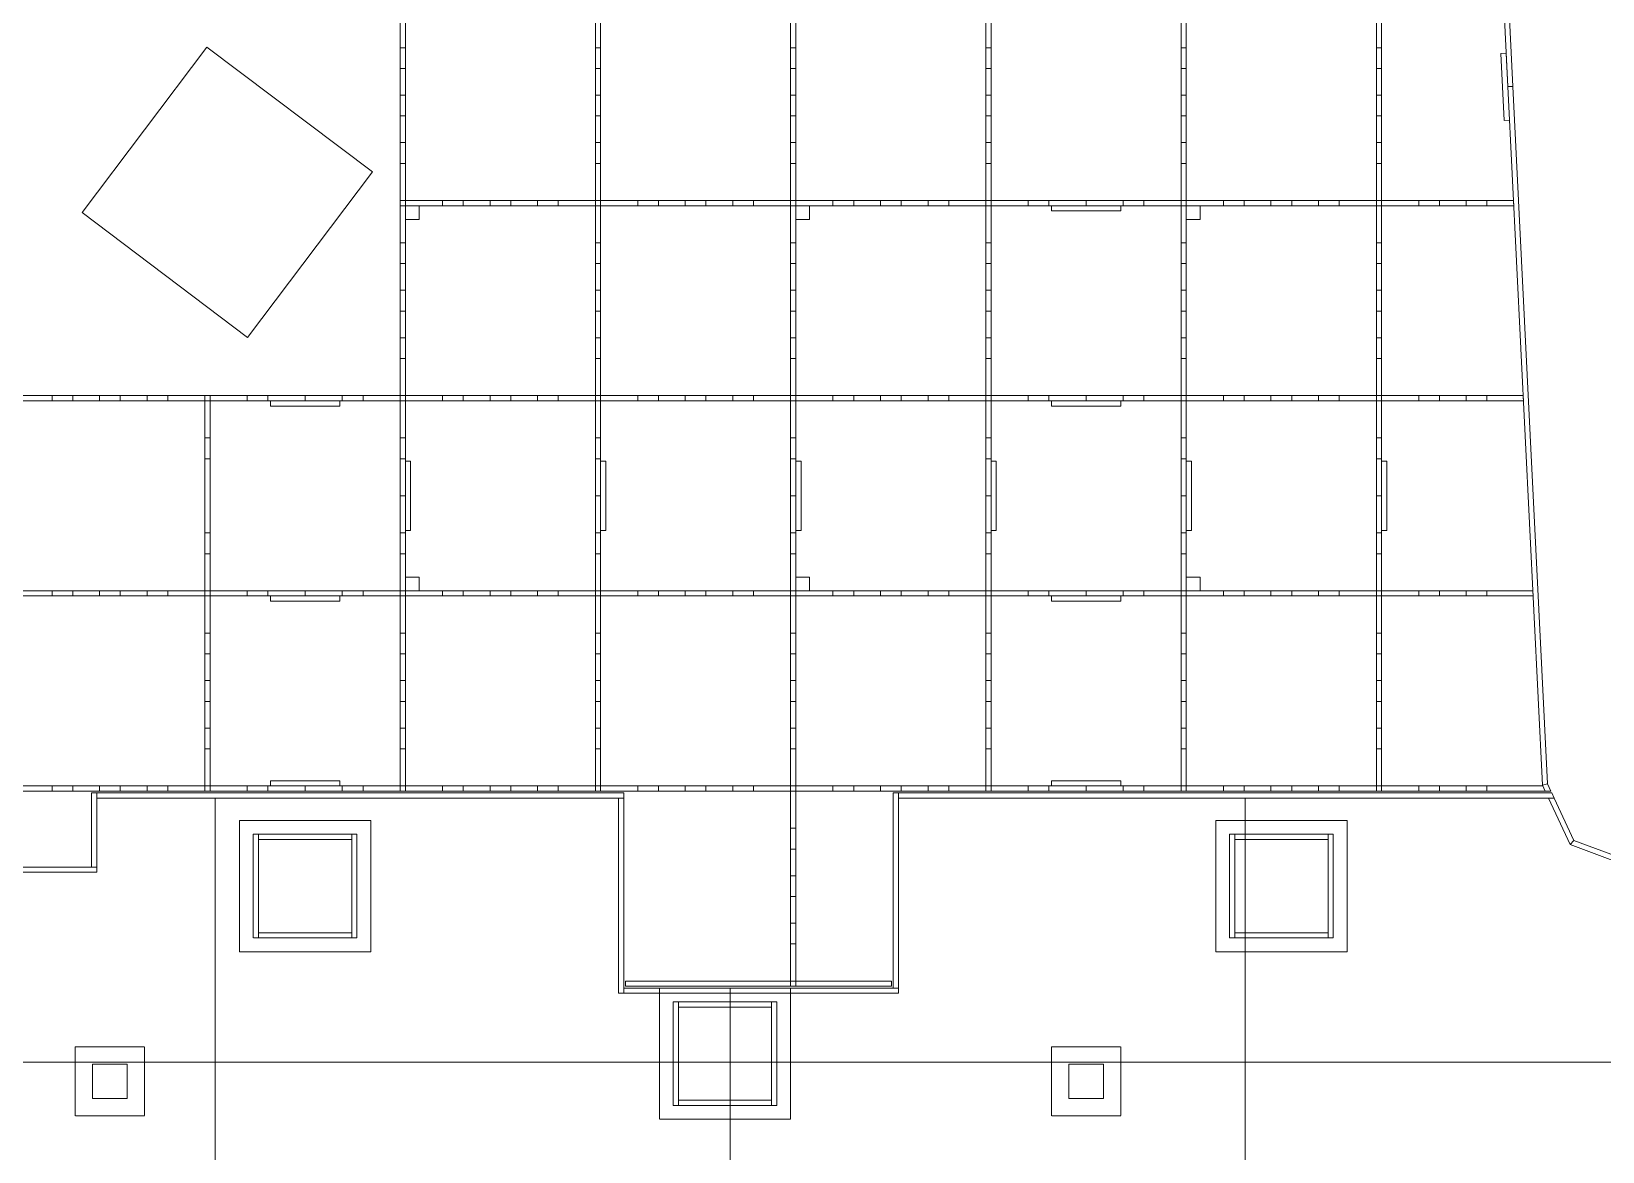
# Model space of a CAD drawing. Header units: millimetres. Extents: x -20225 to 19535, y -17853 to 10707.
# Drawn here: x -6630 to -2083, y 1406 to 4649 of the extents above; entities that cross this region are included whole.
import ezdxf

# ---------------------------------------------------------------- set-up
doc = ezdxf.new("R2010")
doc.units = ezdxf.units.MM
doc.linetypes.add('HIDDEN', pattern=[1.905, 1.27, -0.635])

msp = doc.modelspace()

# ---------------------------------------------------------------- linework, layer by layer
at = {"linetype": 'Continuous', "lineweight": 15}
for p, q in [((-2357.7, 4489.4), (-2457.6, 6505)), ((-2342.8, 4490.2), (-2442.8, 6509.6)), ((-5563, 4709.7), (-5563, 4159.7)), ((-5548, 4159.7), (-5548, 4709.7)), ((-4998, 4709.7), (-4998, 4159.7)), ((-4983, 4159.7), (-4983, 4709.7)), ((-4433, 4709.7), (-4433, 4159.7)), ((-4418, 4159.7), (-4418, 4709.7)), ((-3868, 4709.7), (-3868, 4159.7)), ((-3853, 4159.7), (-3853, 4709.7)), ((-3303, 4709.7), (-3303, 4159.7)), ((-3288, 4159.7), (-3288, 4709.7)), ((-2738, 4709.7), (-2738, 4159.7)), ((-2723, 4159.7), (-2723, 4709.7)), ((-6122.1, 4603.8), (-6483.6, 4124.9)), ((-5643.2, 4242.4), (-6122.1, 4603.8)), ((-2362.5, 4586.3), (-2377.5, 4585.5)), ((-2377.5, 4585.5), (-2367.9, 4391.8)), ((-2353, 4392.5), (-2362.5, 4586.3)), ((-2342.8, 4490.2), (-2357.7, 4489.4)), ((-2257.6, 2467.1), (-2357.7, 4489.4)), ((-2242.8, 2470.7), (-2342.8, 4490.2)), ((-2367.9, 4391.8), (-2353, 4392.5)), ((-6004.6, 3763.5), (-5643.2, 4242.4)), ((-5548, 4159.7), (-5563, 4159.7)), ((-5563, 4144.7), (-5563, 4159.7)), ((-3853, 4159.7), (-5563, 4159.7)), ((-5563, 4144.7), (-5548, 4144.7)), ((-5563, 4144.7), (-5563, 3594.7)), ((-5563, 4144.7), (-3853, 4144.7)), ((-5548, 3594.7), (-5548, 4144.7)), ((-5548, 4144.7), (-5548, 4104.7)), ((-5508, 4144.7), (-5548, 4144.7)), ((-5508, 4104.7), (-5508, 4144.7)), ((-4983, 4159.7), (-4998, 4159.7)), ((-4998, 4144.7), (-4983, 4144.7)), ((-4998, 4144.7), (-4998, 3594.7)), ((-4983, 3594.7), (-4983, 4144.7)), ((-4418, 4159.7), (-4433, 4159.7)), ((-4433, 4144.7), (-4433, 3594.7)), ((-4433, 4144.7), (-4418, 4144.7)), ((-4418, 3594.7), (-4418, 4144.7)), ((-4418, 4144.7), (-4418, 4104.7)), ((-4378, 4144.7), (-4418, 4144.7)), ((-4378, 4104.7), (-4378, 4144.7)), ((-3853, 4159.7), (-3868, 4159.7)), ((-3868, 4144.7), (-3868, 3594.7)), ((-3868, 4144.7), (-3853, 4144.7)), ((-3853, 4144.7), (-3853, 4159.7)), ((-3578, 4159.7), (-3853, 4159.7)), ((-3853, 4144.7), (-3578, 4144.7)), ((-3853, 3594.7), (-3853, 4144.7)), ((-3478, 4144.7), (-3678, 4144.7)), ((-3678, 4144.7), (-3678, 4129.7)), ((-3578, 4159.7), (-3578, 4144.7)), ((-2341.4, 4159.7), (-3578, 4159.7)), ((-3578, 4144.7), (-2340.7, 4144.7)), ((-3478, 4129.7), (-3478, 4144.7)), ((-3288, 4159.7), (-3303, 4159.7)), ((-3303, 4144.7), (-3288, 4144.7)), ((-3303, 4144.7), (-3303, 3594.7)), ((-3248, 4144.7), (-3288, 4144.7)), ((-3288, 4144.7), (-3288, 4104.7)), ((-3288, 3594.7), (-3288, 4144.7)), ((-3248, 4104.7), (-3248, 4144.7)), ((-2723, 4159.7), (-2738, 4159.7)), ((-2738, 4144.7), (-2723, 4144.7)), ((-2738, 4144.7), (-2738, 3594.7)), ((-2723, 3594.7), (-2723, 4144.7)), ((-2340.7, 4144.7), (-2341.4, 4159.7)), ((-6483.6, 4124.9), (-6004.6, 3763.5)), ((-5548, 4104.7), (-5508, 4104.7)), ((-4418, 4104.7), (-4378, 4104.7)), ((-3678, 4129.7), (-3478, 4129.7)), ((-3288, 4104.7), (-3248, 4104.7)), ((-5838, 3594.7), (-7548.3, 3594.7)), ((-5838, 3594.7), (-5838, 3579.7)), ((-3853, 3594.7), (-5838, 3594.7)), ((-5548, 3594.7), (-5563, 3594.7)), ((-4983, 3594.7), (-4998, 3594.7)), ((-4418, 3594.7), (-4433, 3594.7)), ((-3853, 3594.7), (-3868, 3594.7)), ((-3578, 3594.7), (-3853, 3594.7)), ((-3853, 3594.7), (-3853, 3579.7)), ((-3578, 3579.7), (-3578, 3594.7)), ((-2313.4, 3594.7), (-3578, 3594.7)), ((-3288, 3594.7), (-3303, 3594.7)), ((-2723, 3594.7), (-2738, 3594.7)), ((-2312.7, 3579.7), (-2313.4, 3594.7)), ((-7554.3, 3579.7), (-5838, 3579.7)), ((-6128, 3579.7), (-6113, 3579.7)), ((-6128, 3579.7), (-6128, 3029.7)), ((-6113, 3029.7), (-6113, 3579.7)), ((-5738, 3579.7), (-5938, 3579.7)), ((-5938, 3579.7), (-5938, 3564.7)), ((-5938, 3564.7), (-5738, 3564.7)), ((-5838, 3579.7), (-3853, 3579.7)), ((-5738, 3564.7), (-5738, 3579.7)), ((-5563, 3579.7), (-5548, 3579.7)), ((-5563, 3579.7), (-5563, 3304.7)), ((-5548, 3304.7), (-5548, 3579.7)), ((-4998, 3579.7), (-4983, 3579.7)), ((-4998, 3579.7), (-4998, 3304.7)), ((-4983, 3304.7), (-4983, 3579.7)), ((-4433, 3579.7), (-4433, 3304.7)), ((-4433, 3579.7), (-4418, 3579.7)), ((-4418, 3304.7), (-4418, 3579.7)), ((-3868, 3579.7), (-3868, 3304.7)), ((-3868, 3579.7), (-3853, 3579.7)), ((-3853, 3579.7), (-3578, 3579.7)), ((-3853, 3404.7), (-3853, 3579.7)), ((-3678, 3579.7), (-3678, 3564.7)), ((-3478, 3579.7), (-3678, 3579.7)), ((-3678, 3564.7), (-3478, 3564.7)), ((-3578, 3579.7), (-2312.7, 3579.7)), ((-3478, 3564.7), (-3478, 3579.7)), ((-3303, 3579.7), (-3288, 3579.7)), ((-3303, 3579.7), (-3303, 3304.7)), ((-3288, 3304.7), (-3288, 3579.7)), ((-2738, 3579.7), (-2723, 3579.7)), ((-2738, 3579.7), (-2738, 3304.7)), ((-2723, 3304.7), (-2723, 3579.7)), ((-5533, 3404.7), (-5548, 3404.7)), ((-5548, 3404.7), (-5548, 3204.7)), ((-5533, 3204.7), (-5533, 3404.7)), ((-4968, 3404.7), (-4983, 3404.7)), ((-4983, 3404.7), (-4983, 3204.7)), ((-4968, 3204.7), (-4968, 3404.7)), ((-4403, 3404.7), (-4418, 3404.7)), ((-4418, 3404.7), (-4418, 3204.7)), ((-4403, 3204.7), (-4403, 3404.7)), ((-3838, 3404.7), (-3853, 3404.7)), ((-3853, 3404.7), (-3853, 3204.7)), ((-3838, 3204.7), (-3838, 3404.7)), ((-3273, 3404.7), (-3288, 3404.7)), ((-3288, 3404.7), (-3288, 3204.7)), ((-3273, 3204.7), (-3273, 3404.7)), ((-2708, 3404.7), (-2723, 3404.7)), ((-2723, 3404.7), (-2723, 3204.7)), ((-2708, 3204.7), (-2708, 3404.7)), ((-5563, 3304.7), (-5548, 3304.7)), ((-5563, 3304.7), (-5563, 3029.7)), ((-5548, 3029.7), (-5548, 3304.7)), ((-4998, 3304.7), (-4983, 3304.7)), ((-4998, 3304.7), (-4998, 3029.7)), ((-4983, 3029.7), (-4983, 3304.7)), ((-4433, 3304.7), (-4418, 3304.7)), ((-4433, 3304.7), (-4433, 3029.7)), ((-4418, 3029.7), (-4418, 3304.7)), ((-3868, 3304.7), (-3853, 3304.7)), ((-3868, 3304.7), (-3868, 3029.7)), ((-3288, 3304.7), (-3303, 3304.7)), ((-3303, 3304.7), (-3303, 3029.7)), ((-3288, 3029.7), (-3288, 3304.7)), ((-2723, 3304.7), (-2738, 3304.7)), ((-2738, 3304.7), (-2738, 3029.7)), ((-2723, 3029.7), (-2723, 3304.7)), ((-5548, 3204.7), (-5533, 3204.7)), ((-4983, 3204.7), (-4968, 3204.7)), ((-4418, 3204.7), (-4403, 3204.7)), ((-3853, 3204.7), (-3838, 3204.7)), ((-3853, 3029.7), (-3853, 3204.7)), ((-3288, 3204.7), (-3273, 3204.7)), ((-2723, 3204.7), (-2708, 3204.7)), ((-5508, 3069.7), (-5548, 3069.7)), ((-5548, 3069.7), (-5548, 3029.7)), ((-5508, 3029.7), (-5508, 3069.7)), ((-4378, 3069.7), (-4418, 3069.7)), ((-4418, 3069.7), (-4418, 3029.7)), ((-4378, 3029.7), (-4378, 3069.7)), ((-3248, 3069.7), (-3288, 3069.7)), ((-3288, 3069.7), (-3288, 3029.7)), ((-3248, 3029.7), (-3248, 3069.7)), ((-5838, 3029.7), (-8098, 3029.7)), ((-8098, 3014.7), (-5838, 3014.7)), ((-6113, 3029.7), (-6128, 3029.7)), ((-6128, 3014.7), (-6128, 2464.7)), ((-6128, 3014.7), (-6113, 3014.7)), ((-6113, 2464.7), (-6113, 3014.7)), ((-5738, 3014.7), (-5938, 3014.7)), ((-5938, 3014.7), (-5938, 2999.7)), ((-5838, 3029.7), (-5838, 3014.7)), ((-3853, 3029.7), (-5838, 3029.7)), ((-5838, 3014.7), (-3853, 3014.7)), ((-5738, 2999.7), (-5738, 3014.7)), ((-5548, 3029.7), (-5563, 3029.7)), ((-5563, 3014.7), (-5563, 2464.7)), ((-5563, 3014.7), (-5548, 3014.7)), ((-5548, 3029.7), (-5508, 3029.7)), ((-5548, 2464.7), (-5548, 3014.7)), ((-4983, 3029.7), (-4998, 3029.7)), ((-4998, 3014.7), (-4998, 2464.7)), ((-4998, 3014.7), (-4983, 3014.7)), ((-4983, 2464.7), (-4983, 3014.7)), ((-4418, 3029.7), (-4433, 3029.7)), ((-4433, 3014.7), (-4418, 3014.7)), ((-4433, 3014.7), (-4433, 2464.7)), ((-4418, 3029.7), (-4378, 3029.7)), ((-4418, 2464.7), (-4418, 3014.7)), ((-3853, 3029.7), (-3868, 3029.7)), ((-3868, 3014.7), (-3853, 3014.7)), ((-3868, 3014.7), (-3868, 2464.7)), ((-3853, 3014.7), (-3853, 3029.7)), ((-3578, 3029.7), (-3853, 3029.7)), ((-3853, 3014.7), (-3578, 3014.7)), ((-3853, 2464.7), (-3853, 3014.7)), ((-3478, 3014.7), (-3678, 3014.7)), ((-3678, 3014.7), (-3678, 2999.7)), ((-3578, 3029.7), (-3578, 3014.7)), ((-2285.5, 3029.7), (-3578, 3029.7)), ((-3578, 3014.7), (-2284.7, 3014.7)), ((-3478, 2999.7), (-3478, 3014.7)), ((-3288, 3029.7), (-3303, 3029.7)), ((-3303, 3014.7), (-3288, 3014.7)), ((-3303, 3014.7), (-3303, 2464.7)), ((-3288, 3029.7), (-3248, 3029.7)), ((-3288, 2464.7), (-3288, 3014.7)), ((-2723, 3029.7), (-2738, 3029.7)), ((-2738, 3014.7), (-2738, 2464.7)), ((-2738, 3014.7), (-2723, 3014.7)), ((-2723, 2464.7), (-2723, 3014.7)), ((-2284.7, 3014.7), (-2285.5, 3029.7)), ((-5938, 2999.7), (-5738, 2999.7)), ((-3678, 2999.7), (-3478, 2999.7)), ((-5838, 2464.7), (-8003, 2464.7)), ((-6113, 2464.7), (-6128, 2464.7)), ((-5738, 2479.7), (-5938, 2479.7)), ((-5938, 2479.7), (-5938, 2464.7)), ((-5938, 2464.7), (-5738, 2464.7)), ((-5838, 2464.7), (-5838, 2449.7)), ((-3853, 2464.7), (-5838, 2464.7)), ((-5738, 2464.7), (-5738, 2479.7)), ((-5548, 2464.7), (-5563, 2464.7)), ((-4983, 2464.7), (-4998, 2464.7)), ((-4418, 2464.7), (-4433, 2464.7)), ((-3853, 2464.7), (-3868, 2464.7)), ((-3853, 2449.7), (-3853, 2464.7)), ((-3578, 2464.7), (-3853, 2464.7)), ((-3678, 2479.7), (-3678, 2464.7)), ((-3478, 2479.7), (-3678, 2479.7)), ((-3678, 2464.7), (-3478, 2464.7)), ((-3578, 2464.7), (-3578, 2449.7)), ((-2256.5, 2464.7), (-3578, 2464.7)), ((-3478, 2464.7), (-3478, 2479.7)), ((-3288, 2464.7), (-3303, 2464.7)), ((-2723, 2464.7), (-2738, 2464.7)), ((-2242.8, 2470.7), (-2257.6, 2467.1)), ((-2249.5, 2449.7), (-2257.6, 2467.1)), ((-2249.5, 2449.7), (-2256.5, 2464.7)), ((-2232.9, 2449.7), (-2242.8, 2470.7)), ((-8003, 2449.7), (-5838, 2449.7)), ((-6456, 2444.7), (-6456, 2229.7)), ((-6441, 2444.7), (-6456, 2444.7)), ((-6441, 2444.7), (-6441, 2429.7)), ((-4916, 2444.7), (-6441, 2444.7)), ((-6441, 2229.7), (-6441, 2444.7)), ((-6441, 2429.7), (-4916, 2429.7)), ((-6098, 939.7), (-6098, 2429.7)), ((-5838, 2449.7), (-3853, 2449.7)), ((-4931, 2429.7), (-4931, 1864.7)), ((-4916, 2429.7), (-4931, 2429.7)), ((-4916, 2429.7), (-4916, 2444.7)), ((-4916, 1864.7), (-4916, 2429.7)), ((-4433, 2449.7), (-4418, 2449.7)), ((-4433, 2449.7), (-4433, 1899.7)), ((-4418, 1899.7), (-4418, 2449.7)), ((-4121, 2444.7), (-4136, 2444.7)), ((-4136, 2444.7), (-4136, 1879.7)), ((-2230.6, 2444.7), (-4121, 2444.7)), ((-4121, 2444.7), (-4121, 2429.7)), ((-4121, 1879.7), (-4121, 2444.7)), ((-4121, 2429.7), (-2223.6, 2429.7)), ((-3853, 2449.7), (-3578, 2449.7)), ((-3578, 2449.7), (-2249.5, 2449.7)), ((-3118, 2429.7), (-3118, 939.7)), ((-2232.9, 2449.7), (-2249.5, 2449.7)), ((-2240.1, 2429.7), (-2177.3, 2295.3)), ((-2223.6, 2429.7), (-2240.1, 2429.7)), ((-2223.6, 2429.7), (-2230.6, 2444.7)), ((-2166.3, 2307.2), (-2223.6, 2429.7)), ((-2177.3, 2295.3), (-2166.3, 2307.2)), ((-2177.3, 2295.3), (-1999.6, 2229.1)), ((-1997.1, 2244.2), (-2166.3, 2307.2)), ((-6441, 2229.7), (-7031, 2229.7)), ((-6456, 2229.7), (-6441, 2229.7)), ((-6441, 2214.7), (-6441, 2229.7)), ((-7031, 2214.7), (-6441, 2214.7)), ((-4931, 1864.7), (-4916, 1864.7)), ((-4916, 1879.7), (-4916, 1864.7)), ((-4121, 1879.7), (-4916, 1879.7)), ((-4916, 1864.7), (-4121, 1864.7)), ((-4911, 1884.7), (-4911, 1899.7)), ((-4141, 1899.7), (-4911, 1899.7)), ((-4911, 1884.7), (-4141, 1884.7)), ((-4418, 1899.7), (-4433, 1899.7)), ((-4141, 1899.7), (-4141, 1884.7)), ((-4136, 1879.7), (-4121, 1879.7)), ((-4121, 1864.7), (-4121, 1879.7))]:
    msp.add_line(p, q, dxfattribs=at)
at = {"linetype": 'HIDDEN', "lineweight": 0}
for p, q in [((-5548, 4602.2), (-5563, 4602.2)), ((-4983, 4602.2), (-4998, 4602.2)), ((-4418, 4602.2), (-4433, 4602.2)), ((-3853, 4602.2), (-3868, 4602.2)), ((-3288, 4602.2), (-3303, 4602.2)), ((-2723, 4602.2), (-2738, 4602.2)), ((-5563, 4542.2), (-5548, 4542.2)), ((-4998, 4542.2), (-4983, 4542.2)), ((-4433, 4542.2), (-4418, 4542.2)), ((-3868, 4542.2), (-3853, 4542.2)), ((-3303, 4542.2), (-3288, 4542.2)), ((-2738, 4542.2), (-2723, 4542.2)), ((-5548, 4464.7), (-5563, 4464.7)), ((-4983, 4464.7), (-4998, 4464.7)), ((-4418, 4464.7), (-4433, 4464.7)), ((-3853, 4464.7), (-3868, 4464.7)), ((-3288, 4464.7), (-3303, 4464.7)), ((-2723, 4464.7), (-2738, 4464.7)), ((-5563, 4404.7), (-5548, 4404.7)), ((-4998, 4404.7), (-4983, 4404.7)), ((-4433, 4404.7), (-4418, 4404.7)), ((-3868, 4404.7), (-3853, 4404.7)), ((-3303, 4404.7), (-3288, 4404.7)), ((-2738, 4404.7), (-2723, 4404.7)), ((-5548, 4327.2), (-5563, 4327.2)), ((-4983, 4327.2), (-4998, 4327.2)), ((-4418, 4327.2), (-4433, 4327.2)), ((-3853, 4327.2), (-3868, 4327.2)), ((-3288, 4327.2), (-3303, 4327.2)), ((-2723, 4327.2), (-2738, 4327.2)), ((-5563, 4267.2), (-5548, 4267.2)), ((-4998, 4267.2), (-4983, 4267.2)), ((-4433, 4267.2), (-4418, 4267.2)), ((-3868, 4267.2), (-3853, 4267.2)), ((-3303, 4267.2), (-3288, 4267.2)), ((-2738, 4267.2), (-2723, 4267.2)), ((-5548, 4159.7), (-5548, 4144.7)), ((-5440.5, 4159.7), (-5440.5, 4144.7)), ((-5380.5, 4144.7), (-5380.5, 4159.7)), ((-5303, 4159.7), (-5303, 4144.7)), ((-5243, 4144.7), (-5243, 4159.7)), ((-5165.5, 4159.7), (-5165.5, 4144.7)), ((-5105.5, 4144.7), (-5105.5, 4159.7)), ((-4998, 4144.7), (-4998, 4159.7)), ((-4983, 4159.7), (-4983, 4144.7)), ((-4875.5, 4159.7), (-4875.5, 4144.7)), ((-4815.5, 4144.7), (-4815.5, 4159.7)), ((-4738, 4159.7), (-4738, 4144.7)), ((-4678, 4144.7), (-4678, 4159.7)), ((-4600.5, 4159.7), (-4600.5, 4144.7)), ((-4540.5, 4144.7), (-4540.5, 4159.7)), ((-4433, 4144.7), (-4433, 4159.7)), ((-4418, 4159.7), (-4418, 4144.7)), ((-4310.5, 4159.7), (-4310.5, 4144.7)), ((-4250.5, 4144.7), (-4250.5, 4159.7)), ((-4173, 4159.7), (-4173, 4144.7)), ((-4113, 4144.7), (-4113, 4159.7)), ((-4035.5, 4159.7), (-4035.5, 4144.7)), ((-3975.5, 4144.7), (-3975.5, 4159.7)), ((-3868, 4144.7), (-3868, 4159.7)), ((-3745.5, 4159.7), (-3745.5, 4144.7)), ((-3685.5, 4144.7), (-3685.5, 4159.7)), ((-3470.5, 4159.7), (-3470.5, 4144.7)), ((-3410.5, 4144.7), (-3410.5, 4159.7)), ((-3303, 4144.7), (-3303, 4159.7)), ((-3288, 4159.7), (-3288, 4144.7)), ((-3180.5, 4159.7), (-3180.5, 4144.7)), ((-3120.5, 4144.7), (-3120.5, 4159.7)), ((-3043, 4159.7), (-3043, 4144.7)), ((-2983, 4144.7), (-2983, 4159.7)), ((-2905.5, 4159.7), (-2905.5, 4144.7)), ((-2845.5, 4144.7), (-2845.5, 4159.7)), ((-2738, 4144.7), (-2738, 4159.7)), ((-2723, 4159.7), (-2723, 4144.7)), ((-2615.5, 4159.7), (-2615.5, 4144.7)), ((-2555.5, 4144.7), (-2555.5, 4159.7)), ((-2478, 4159.7), (-2478, 4144.7)), ((-2418, 4144.7), (-2418, 4159.7)), ((-5548, 4037.2), (-5563, 4037.2)), ((-4983, 4037.2), (-4998, 4037.2)), ((-4418, 4037.2), (-4433, 4037.2)), ((-3853, 4037.2), (-3868, 4037.2)), ((-3288, 4037.2), (-3303, 4037.2)), ((-2723, 4037.2), (-2738, 4037.2)), ((-5563, 3977.2), (-5548, 3977.2)), ((-4998, 3977.2), (-4983, 3977.2)), ((-4433, 3977.2), (-4418, 3977.2)), ((-3868, 3977.2), (-3853, 3977.2)), ((-3303, 3977.2), (-3288, 3977.2)), ((-2738, 3977.2), (-2723, 3977.2)), ((-5548, 3899.7), (-5563, 3899.7)), ((-4983, 3899.7), (-4998, 3899.7)), ((-4418, 3899.7), (-4433, 3899.7)), ((-3853, 3899.7), (-3868, 3899.7)), ((-3288, 3899.7), (-3303, 3899.7)), ((-2723, 3899.7), (-2738, 3899.7)), ((-5563, 3839.7), (-5548, 3839.7)), ((-4998, 3839.7), (-4983, 3839.7)), ((-4433, 3839.7), (-4418, 3839.7)), ((-3868, 3839.7), (-3853, 3839.7)), ((-3303, 3839.7), (-3288, 3839.7)), ((-2738, 3839.7), (-2723, 3839.7)), ((-5548, 3762.2), (-5563, 3762.2)), ((-4983, 3762.2), (-4998, 3762.2)), ((-4418, 3762.2), (-4433, 3762.2)), ((-3853, 3762.2), (-3868, 3762.2)), ((-3288, 3762.2), (-3303, 3762.2)), ((-2723, 3762.2), (-2738, 3762.2)), ((-5563, 3702.2), (-5548, 3702.2)), ((-4998, 3702.2), (-4983, 3702.2)), ((-4433, 3702.2), (-4418, 3702.2)), ((-3868, 3702.2), (-3853, 3702.2)), ((-3303, 3702.2), (-3288, 3702.2)), ((-2738, 3702.2), (-2723, 3702.2)), ((-6570.5, 3594.7), (-6570.5, 3579.7)), ((-6510.5, 3579.7), (-6510.5, 3594.7)), ((-6433, 3594.7), (-6433, 3579.7)), ((-6373, 3579.7), (-6373, 3594.7)), ((-6295.5, 3594.7), (-6295.5, 3579.7)), ((-6235.5, 3579.7), (-6235.5, 3594.7)), ((-6128, 3579.7), (-6128, 3594.7)), ((-6113, 3594.7), (-6113, 3579.7)), ((-6005.5, 3594.7), (-6005.5, 3579.7)), ((-5945.5, 3579.7), (-5945.5, 3594.7)), ((-5730.5, 3594.7), (-5730.5, 3579.7)), ((-5670.5, 3579.7), (-5670.5, 3594.7)), ((-5563, 3579.7), (-5563, 3594.7)), ((-5548, 3594.7), (-5548, 3579.7)), ((-5440.5, 3594.7), (-5440.5, 3579.7)), ((-5380.5, 3579.7), (-5380.5, 3594.7)), ((-5303, 3594.7), (-5303, 3579.7)), ((-5243, 3579.7), (-5243, 3594.7)), ((-5165.5, 3594.7), (-5165.5, 3579.7)), ((-5105.5, 3579.7), (-5105.5, 3594.7)), ((-4998, 3579.7), (-4998, 3594.7)), ((-4983, 3594.7), (-4983, 3579.7)), ((-4875.5, 3594.7), (-4875.5, 3579.7)), ((-4815.5, 3579.7), (-4815.5, 3594.7)), ((-4738, 3594.7), (-4738, 3579.7)), ((-4678, 3579.7), (-4678, 3594.7)), ((-4600.5, 3594.7), (-4600.5, 3579.7)), ((-4540.5, 3579.7), (-4540.5, 3594.7)), ((-4433, 3579.7), (-4433, 3594.7)), ((-4418, 3594.7), (-4418, 3579.7)), ((-4310.5, 3594.7), (-4310.5, 3579.7)), ((-4250.5, 3579.7), (-4250.5, 3594.7)), ((-4173, 3594.7), (-4173, 3579.7)), ((-4113, 3579.7), (-4113, 3594.7)), ((-4035.5, 3594.7), (-4035.5, 3579.7)), ((-3975.5, 3579.7), (-3975.5, 3594.7)), ((-3868, 3579.7), (-3868, 3594.7)), ((-3745.5, 3594.7), (-3745.5, 3579.7)), ((-3685.5, 3579.7), (-3685.5, 3594.7)), ((-3470.5, 3594.7), (-3470.5, 3579.7)), ((-3410.5, 3579.7), (-3410.5, 3594.7)), ((-3303, 3594.7), (-3303, 3579.7)), ((-3288, 3579.7), (-3288, 3594.7)), ((-3180.5, 3594.7), (-3180.5, 3579.7)), ((-3120.5, 3579.7), (-3120.5, 3594.7)), ((-3043, 3594.7), (-3043, 3579.7)), ((-2983, 3579.7), (-2983, 3594.7)), ((-2905.5, 3594.7), (-2905.5, 3579.7)), ((-2845.5, 3579.7), (-2845.5, 3594.7)), ((-2738, 3594.7), (-2738, 3579.7)), ((-2723, 3579.7), (-2723, 3594.7)), ((-2615.5, 3594.7), (-2615.5, 3579.7)), ((-2555.5, 3579.7), (-2555.5, 3594.7)), ((-2478, 3594.7), (-2478, 3579.7)), ((-2418, 3579.7), (-2418, 3594.7)), ((-6113, 3472.2), (-6128, 3472.2)), ((-5548, 3472.2), (-5563, 3472.2)), ((-4983, 3472.2), (-4998, 3472.2)), ((-4418, 3472.2), (-4433, 3472.2)), ((-3853, 3472.2), (-3868, 3472.2)), ((-3288, 3472.2), (-3303, 3472.2)), ((-2723, 3472.2), (-2738, 3472.2)), ((-6128, 3412.2), (-6113, 3412.2)), ((-5563, 3412.2), (-5548, 3412.2)), ((-4998, 3412.2), (-4983, 3412.2)), ((-4433, 3412.2), (-4418, 3412.2)), ((-3868, 3412.2), (-3853, 3412.2)), ((-3303, 3412.2), (-3288, 3412.2)), ((-2738, 3412.2), (-2723, 3412.2)), ((-6113, 3197.2), (-6128, 3197.2)), ((-5548, 3197.2), (-5563, 3197.2)), ((-4983, 3197.2), (-4998, 3197.2)), ((-4418, 3197.2), (-4433, 3197.2)), ((-3853, 3197.2), (-3868, 3197.2)), ((-3288, 3197.2), (-3303, 3197.2)), ((-2723, 3197.2), (-2738, 3197.2)), ((-6128, 3137.2), (-6113, 3137.2)), ((-5563, 3137.2), (-5548, 3137.2)), ((-4998, 3137.2), (-4983, 3137.2)), ((-4433, 3137.2), (-4418, 3137.2)), ((-3868, 3137.2), (-3853, 3137.2)), ((-3303, 3137.2), (-3288, 3137.2)), ((-2738, 3137.2), (-2723, 3137.2)), ((-6570.5, 3029.7), (-6570.5, 3014.7)), ((-6510.5, 3014.7), (-6510.5, 3029.7)), ((-6433, 3029.7), (-6433, 3014.7)), ((-6373, 3014.7), (-6373, 3029.7)), ((-6295.5, 3029.7), (-6295.5, 3014.7)), ((-6235.5, 3014.7), (-6235.5, 3029.7)), ((-6128, 3014.7), (-6128, 3029.7)), ((-6113, 3029.7), (-6113, 3014.7)), ((-6005.5, 3029.7), (-6005.5, 3014.7)), ((-5945.5, 3014.7), (-5945.5, 3029.7)), ((-5730.5, 3029.7), (-5730.5, 3014.7)), ((-5670.5, 3014.7), (-5670.5, 3029.7)), ((-5563, 3014.7), (-5563, 3029.7)), ((-5548, 3029.7), (-5548, 3014.7)), ((-5440.5, 3029.7), (-5440.5, 3014.7)), ((-5380.5, 3014.7), (-5380.5, 3029.7)), ((-5303, 3029.7), (-5303, 3014.7)), ((-5243, 3014.7), (-5243, 3029.7)), ((-5165.5, 3029.7), (-5165.5, 3014.7)), ((-5105.5, 3014.7), (-5105.5, 3029.7)), ((-4998, 3014.7), (-4998, 3029.7)), ((-4983, 3029.7), (-4983, 3014.7)), ((-4875.5, 3029.7), (-4875.5, 3014.7)), ((-4815.5, 3014.7), (-4815.5, 3029.7)), ((-4738, 3029.7), (-4738, 3014.7)), ((-4678, 3014.7), (-4678, 3029.7)), ((-4600.5, 3029.7), (-4600.5, 3014.7)), ((-4540.5, 3014.7), (-4540.5, 3029.7)), ((-4433, 3014.7), (-4433, 3029.7)), ((-4418, 3029.7), (-4418, 3014.7)), ((-4310.5, 3029.7), (-4310.5, 3014.7)), ((-4250.5, 3014.7), (-4250.5, 3029.7)), ((-4173, 3029.7), (-4173, 3014.7)), ((-4113, 3014.7), (-4113, 3029.7)), ((-4035.5, 3029.7), (-4035.5, 3014.7)), ((-3975.5, 3014.7), (-3975.5, 3029.7)), ((-3868, 3014.7), (-3868, 3029.7)), ((-3745.5, 3029.7), (-3745.5, 3014.7)), ((-3685.5, 3014.7), (-3685.5, 3029.7)), ((-3470.5, 3029.7), (-3470.5, 3014.7)), ((-3410.5, 3014.7), (-3410.5, 3029.7)), ((-3303, 3014.7), (-3303, 3029.7)), ((-3288, 3029.7), (-3288, 3014.7)), ((-3180.5, 3029.7), (-3180.5, 3014.7)), ((-3120.5, 3014.7), (-3120.5, 3029.7)), ((-3043, 3029.7), (-3043, 3014.7)), ((-2983, 3014.7), (-2983, 3029.7)), ((-2905.5, 3029.7), (-2905.5, 3014.7)), ((-2845.5, 3014.7), (-2845.5, 3029.7)), ((-2738, 3014.7), (-2738, 3029.7)), ((-2723, 3029.7), (-2723, 3014.7)), ((-2615.5, 3029.7), (-2615.5, 3014.7)), ((-2555.5, 3014.7), (-2555.5, 3029.7)), ((-2478, 3029.7), (-2478, 3014.7)), ((-2418, 3014.7), (-2418, 3029.7)), ((-6113, 2907.2), (-6128, 2907.2)), ((-5548, 2907.2), (-5563, 2907.2)), ((-4983, 2907.2), (-4998, 2907.2)), ((-4418, 2907.2), (-4433, 2907.2)), ((-3853, 2907.2), (-3868, 2907.2)), ((-3288, 2907.2), (-3303, 2907.2)), ((-2723, 2907.2), (-2738, 2907.2)), ((-6128, 2847.2), (-6113, 2847.2)), ((-5563, 2847.2), (-5548, 2847.2)), ((-4998, 2847.2), (-4983, 2847.2)), ((-4433, 2847.2), (-4418, 2847.2)), ((-3868, 2847.2), (-3853, 2847.2)), ((-3303, 2847.2), (-3288, 2847.2)), ((-2738, 2847.2), (-2723, 2847.2)), ((-6113, 2769.7), (-6128, 2769.7)), ((-5548, 2769.7), (-5563, 2769.7)), ((-4983, 2769.7), (-4998, 2769.7)), ((-4418, 2769.7), (-4433, 2769.7)), ((-3853, 2769.7), (-3868, 2769.7)), ((-3288, 2769.7), (-3303, 2769.7)), ((-2723, 2769.7), (-2738, 2769.7)), ((-6128, 2709.7), (-6113, 2709.7)), ((-5563, 2709.7), (-5548, 2709.7)), ((-4998, 2709.7), (-4983, 2709.7)), ((-4433, 2709.7), (-4418, 2709.7)), ((-3868, 2709.7), (-3853, 2709.7)), ((-3303, 2709.7), (-3288, 2709.7)), ((-2738, 2709.7), (-2723, 2709.7)), ((-6113, 2632.2), (-6128, 2632.2)), ((-5548, 2632.2), (-5563, 2632.2)), ((-4983, 2632.2), (-4998, 2632.2)), ((-4418, 2632.2), (-4433, 2632.2)), ((-3853, 2632.2), (-3868, 2632.2)), ((-3288, 2632.2), (-3303, 2632.2)), ((-2723, 2632.2), (-2738, 2632.2)), ((-6128, 2572.2), (-6113, 2572.2)), ((-5563, 2572.2), (-5548, 2572.2)), ((-4998, 2572.2), (-4983, 2572.2)), ((-4433, 2572.2), (-4418, 2572.2)), ((-3868, 2572.2), (-3853, 2572.2)), ((-3303, 2572.2), (-3288, 2572.2)), ((-2738, 2572.2), (-2723, 2572.2)), ((-6570.5, 2464.7), (-6570.5, 2449.7)), ((-6510.5, 2449.7), (-6510.5, 2464.7)), ((-6433, 2464.7), (-6433, 2449.7)), ((-6373, 2449.7), (-6373, 2464.7)), ((-6295.5, 2464.7), (-6295.5, 2449.7)), ((-6235.5, 2449.7), (-6235.5, 2464.7)), ((-6128, 2449.7), (-6128, 2464.7)), ((-6113, 2464.7), (-6113, 2449.7)), ((-6005.5, 2464.7), (-6005.5, 2449.7)), ((-5945.5, 2449.7), (-5945.5, 2464.7)), ((-5730.5, 2464.7), (-5730.5, 2449.7)), ((-5670.5, 2449.7), (-5670.5, 2464.7)), ((-5563, 2449.7), (-5563, 2464.7)), ((-5548, 2464.7), (-5548, 2449.7)), ((-5440.5, 2464.7), (-5440.5, 2449.7)), ((-5380.5, 2449.7), (-5380.5, 2464.7)), ((-5303, 2464.7), (-5303, 2449.7)), ((-5243, 2449.7), (-5243, 2464.7)), ((-5165.5, 2464.7), (-5165.5, 2449.7)), ((-5105.5, 2449.7), (-5105.5, 2464.7)), ((-4998, 2449.7), (-4998, 2464.7)), ((-4983, 2464.7), (-4983, 2449.7)), ((-4875.5, 2464.7), (-4875.5, 2449.7)), ((-4815.5, 2449.7), (-4815.5, 2464.7)), ((-4738, 2464.7), (-4738, 2449.7)), ((-4678, 2449.7), (-4678, 2464.7)), ((-4600.5, 2464.7), (-4600.5, 2449.7)), ((-4540.5, 2449.7), (-4540.5, 2464.7)), ((-4433, 2449.7), (-4433, 2464.7)), ((-4418, 2464.7), (-4418, 2449.7)), ((-4310.5, 2464.7), (-4310.5, 2449.7)), ((-4250.5, 2449.7), (-4250.5, 2464.7)), ((-4173, 2464.7), (-4173, 2449.7)), ((-4113, 2449.7), (-4113, 2464.7)), ((-4035.5, 2464.7), (-4035.5, 2449.7)), ((-3975.5, 2449.7), (-3975.5, 2464.7)), ((-3868, 2449.7), (-3868, 2464.7)), ((-3745.5, 2464.7), (-3745.5, 2449.7)), ((-3685.5, 2449.7), (-3685.5, 2464.7)), ((-3470.5, 2464.7), (-3470.5, 2449.7)), ((-3410.5, 2449.7), (-3410.5, 2464.7)), ((-3303, 2449.7), (-3303, 2464.7)), ((-3288, 2464.7), (-3288, 2449.7)), ((-3180.5, 2464.7), (-3180.5, 2449.7)), ((-3120.5, 2449.7), (-3120.5, 2464.7)), ((-3043, 2464.7), (-3043, 2449.7)), ((-2983, 2449.7), (-2983, 2464.7)), ((-2905.5, 2464.7), (-2905.5, 2449.7)), ((-2845.5, 2449.7), (-2845.5, 2464.7)), ((-2738, 2449.7), (-2738, 2464.7)), ((-2723, 2464.7), (-2723, 2449.7)), ((-2615.5, 2464.7), (-2615.5, 2449.7)), ((-2555.5, 2449.7), (-2555.5, 2464.7)), ((-2478, 2464.7), (-2478, 2449.7)), ((-2418, 2449.7), (-2418, 2464.7)), ((-6028, 1984.7), (-6028, 2364.7)), ((-6028, 2364.7), (-5648, 2364.7)), ((-5648, 2364.7), (-5648, 1984.7)), ((-3203, 2364.7), (-2823, 2364.7)), ((-3203, 1984.7), (-3203, 2364.7)), ((-2823, 2364.7), (-2823, 1984.7)), ((-5988, 2024.7), (-5988, 2324.7)), ((-5988, 2324.7), (-5973, 2324.7)), ((-5973, 2324.7), (-5973, 2024.7)), ((-5973, 2324.7), (-5703, 2324.7)), ((-5973, 2309.7), (-5973, 2324.7)), ((-5703, 2324.7), (-5688, 2324.7)), ((-5703, 2024.7), (-5703, 2324.7)), ((-5703, 2324.7), (-5703, 2309.7)), ((-5688, 2324.7), (-5688, 2024.7)), ((-4418, 2342.2), (-4433, 2342.2)), ((-3163, 2024.7), (-3163, 2324.7)), ((-3163, 2324.7), (-3148, 2324.7)), ((-3148, 2324.7), (-3148, 2024.7)), ((-3148, 2324.7), (-2878, 2324.7)), ((-3148, 2309.7), (-3148, 2324.7)), ((-2878, 2024.7), (-2878, 2324.7)), ((-2878, 2324.7), (-2863, 2324.7)), ((-2878, 2324.7), (-2878, 2309.7)), ((-2863, 2324.7), (-2863, 2024.7)), ((-5703, 2309.7), (-5973, 2309.7)), ((-4433, 2282.2), (-4418, 2282.2)), ((-2878, 2309.7), (-3148, 2309.7)), ((-4418, 2204.7), (-4433, 2204.7)), ((-4433, 2144.7), (-4418, 2144.7)), ((-4418, 2067.2), (-4433, 2067.2)), ((-5973, 2024.7), (-5988, 2024.7)), ((-5973, 2039.7), (-5703, 2039.7)), ((-5973, 2024.7), (-5973, 2039.7)), ((-5703, 2024.7), (-5973, 2024.7)), ((-5703, 2039.7), (-5703, 2024.7)), ((-5688, 2024.7), (-5703, 2024.7)), ((-4433, 2007.2), (-4418, 2007.2)), ((-3148, 2024.7), (-3163, 2024.7)), ((-3148, 2039.7), (-2878, 2039.7)), ((-3148, 2024.7), (-3148, 2039.7)), ((-2878, 2024.7), (-3148, 2024.7)), ((-2878, 2039.7), (-2878, 2024.7)), ((-2863, 2024.7), (-2878, 2024.7)), ((-5648, 1984.7), (-6028, 1984.7)), ((-2823, 1984.7), (-3203, 1984.7)), ((-4813, 1499.7), (-4813, 1879.7)), ((-4608, 1879.7), (-4608, 1664.7)), ((-4433, 1884.7), (-4433, 1899.7)), ((-4433, 1879.7), (-4433, 1499.7)), ((-4418, 1899.7), (-4418, 1884.7)), ((-4773, 1539.7), (-4773, 1839.7)), ((-4773, 1839.7), (-4758, 1839.7)), ((-4758, 1839.7), (-4758, 1539.7)), ((-4758, 1824.7), (-4758, 1839.7)), ((-4758, 1839.7), (-4488, 1839.7)), ((-4488, 1824.7), (-4758, 1824.7)), ((-4488, 1539.7), (-4488, 1839.7)), ((-4488, 1839.7), (-4473, 1839.7)), ((-4488, 1839.7), (-4488, 1824.7)), ((-4473, 1839.7), (-4473, 1539.7)), ((-6503, 1709.7), (-6303, 1709.7)), ((-6503, 1509.7), (-6503, 1709.7)), ((-6303, 1709.7), (-6303, 1509.7)), ((-3678, 1709.7), (-3478, 1709.7)), ((-3678, 1509.7), (-3678, 1709.7)), ((-3478, 1709.7), (-3478, 1509.7)), ((-7588, 1664.7), (-4608, 1664.7)), ((-6453, 1659.7), (-6353, 1659.7)), ((-6453, 1559.7), (-6453, 1659.7)), ((-6353, 1659.7), (-6353, 1559.7)), ((-4608, 1664.7), (-1628, 1664.7)), ((-4608, 1664.7), (-4608, 174.7)), ((-3628, 1659.7), (-3528, 1659.7)), ((-3628, 1559.7), (-3628, 1659.7)), ((-3528, 1659.7), (-3528, 1559.7)), ((-6353, 1559.7), (-6453, 1559.7)), ((-4758, 1554.7), (-4488, 1554.7)), ((-4758, 1539.7), (-4758, 1554.7)), ((-4488, 1554.7), (-4488, 1539.7)), ((-3528, 1559.7), (-3628, 1559.7)), ((-6303, 1509.7), (-6503, 1509.7)), ((-4758, 1539.7), (-4773, 1539.7)), ((-4488, 1539.7), (-4758, 1539.7)), ((-4473, 1539.7), (-4488, 1539.7)), ((-3478, 1509.7), (-3678, 1509.7)), ((-4433, 1499.7), (-4813, 1499.7))]:
    msp.add_line(p, q, dxfattribs=at)

doc.saveas('drawing.dxf')
